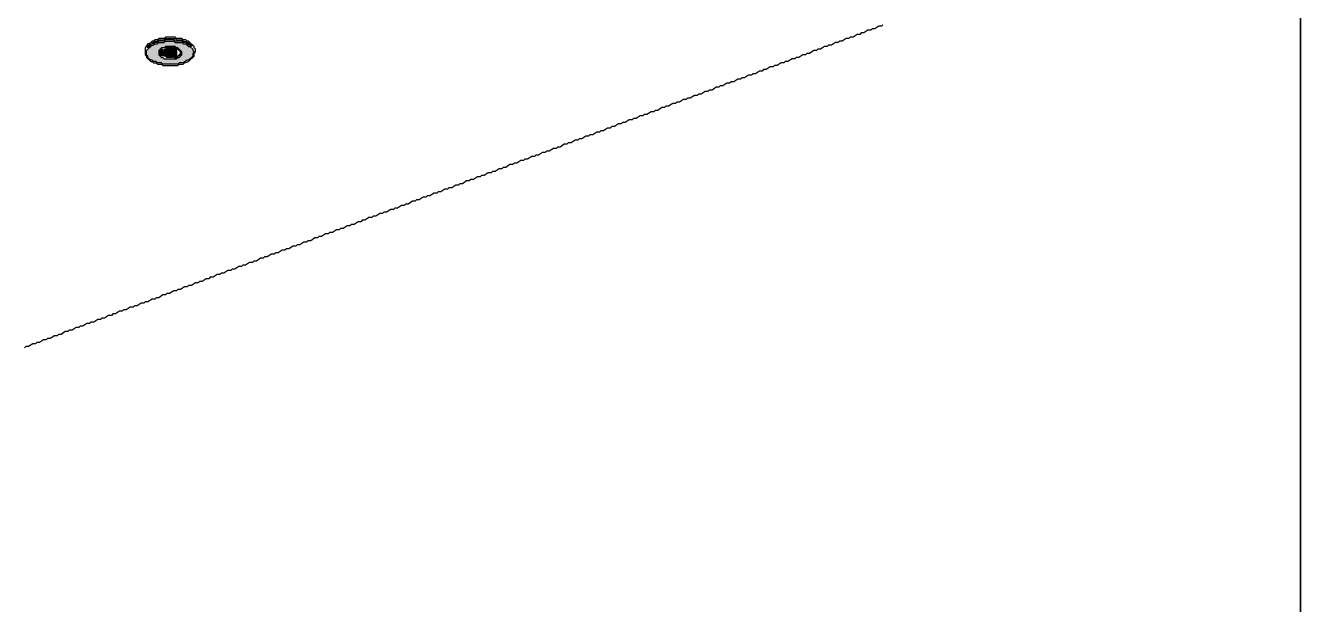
# Model space of a CAD drawing. Header units: millimetres. Extents: x 5 to 252589, y 5 to 415.
# Drawn here: x 12510.6 to 12589, y 283.8 to 319.3 of the extents above; entities that cross this region are included whole.
import ezdxf

# ---------------------------------------------------------------- set-up
doc = ezdxf.new("R2010")
doc.units = ezdxf.units.MM
for name, color, linetype, lineweight in [('FRAME', 7, 'Continuous', 35), ('HATCH', 8, 'Continuous', 9), ('OUTLINE', 7, 'Continuous', 25)]:
    doc.layers.add(name, color=color, linetype=linetype, lineweight=lineweight)

msp = doc.modelspace()

# ---------------------------------------------------------------- hatches: boundary and pattern name
at = {"layer": 'HATCH', "true_color": 0xceb089}
h = msp.add_hatch(color=43, dxfattribs=at)
h.paths.add_polyline_path([(12518.08333, 317.5), (12518.08333, 317.75), (12518.41667, 318.08333), (12518.5, 318.08333), (12518.58333, 318.16667), (12518.75, 318.16667), (12518.83333, 318.25), (12519.16667, 318.25), (12519.25, 318.33333), (12519.75, 318.33333), (12519.83333, 318.25), (12520.25, 318.25), (12520.33333, 318.16667), (12520.5, 318.16667), (12520.66667, 318), (12520.75, 318), (12520.91667, 317.83333), (12520.91667, 317.75), (12521, 317.66667), (12520.91667, 317.58333), (12520.91667, 317.41667), (12520.66667, 317.16667), (12520.58333, 317.16667), (12520.33333, 317), (12520.08333, 317), (12520, 316.91667), (12519.08333, 316.91667), (12519, 317), (12518.75, 317), (12518.66667, 317.08333), (12518.5, 317.08333), (12518.41667, 317.16667), (12518.33333, 317.16667), (12518.16667, 317.33333), (12518.16667, 317.41667)])
h.paths.add_polyline_path([(12518.83333, 317.5), (12519, 317.33333), (12519.08333, 317.33333), (12519.16667, 317.25), (12519.91667, 317.25), (12520, 317.33333), (12520.08333, 317.33333), (12520.25, 317.5), (12520.25, 317.66667), (12520, 317.91667), (12519.91667, 317.91667), (12519.83333, 318), (12519.25, 318), (12519.16667, 317.91667), (12519, 317.91667), (12518.83333, 317.75)], flags=0)
at = {"layer": 'HATCH', "true_color": 0xb99e7b}
for points in [[(12518.16667, 317.91667), (12518.16667, 318.08333), (12518.25, 318.08333), (12518.33333, 318.16667), (12518.33333, 318.08333)], [(12520.83333, 318), (12520.75, 318.08333), (12520.66667, 318.08333), (12520.5, 318.25), (12520.5, 318.33333), (12520.58333, 318.25), (12520.66667, 318.25), (12520.83333, 318.08333)]]:
    msp.add_hatch(color=33, dxfattribs=at).paths.add_polyline_path(points)
at = {"layer": 'HATCH', "true_color": 0xbfa37e}
msp.add_hatch(color=33, dxfattribs=at).paths.add_polyline_path([(12518.41667, 318.16667), (12518.41667, 318.25), (12518.5, 318.25), (12518.58333, 318.33333), (12518.75, 318.33333), (12518.83333, 318.41667), (12519.16667, 318.41667), (12519.25, 318.5), (12519.83333, 318.5), (12519.91667, 318.41667), (12520.25, 318.41667), (12520.33333, 318.33333), (12520.41667, 318.33333), (12520.41667, 318.25), (12520.33333, 318.25), (12520.25, 318.33333), (12519.83333, 318.33333), (12519.75, 318.41667), (12519.25, 318.41667), (12519.16667, 318.33333), (12518.83333, 318.33333), (12518.75, 318.25), (12518.58333, 318.25), (12518.5, 318.16667)])
at = {"layer": 'HATCH', "true_color": 0xb9bfc3}
for points in [[(12519, 317.41667), (12518.91667, 317.5), (12518.91667, 317.75), (12519, 317.83333), (12519.08333, 317.83333), (12518.91667, 317.66667), (12518.91667, 317.5)], [(12520.16667, 317.5), (12519.91667, 317.33333), (12519.75, 317.33333), (12519.91667, 317.33333), (12520.16667, 317.58333), (12520.16667, 317.66667), (12520, 317.83333), (12519.91667, 317.83333), (12519.83333, 317.91667), (12519.25, 317.91667), (12519.83333, 317.91667), (12519.91667, 317.83333), (12520, 317.83333), (12520.16667, 317.66667)]]:
    msp.add_hatch(color=9, dxfattribs=at).paths.add_polyline_path(points)
at = {"layer": 'HATCH', "true_color": 0xa6abaf}
msp.add_hatch(color=253, dxfattribs=at).paths.add_polyline_path([(12519.08333, 317.41667), (12519, 317.5), (12519, 317.66667), (12519.08333, 317.75)])
at = {"layer": 'HATCH', "true_color": 0xabb0b4}
msp.add_hatch(color=253, dxfattribs=at).paths.add_polyline_path([(12519.16667, 317.41667), (12519.16667, 317.83333), (12519.83333, 317.83333), (12519.91667, 317.75), (12519.91667, 317.41667), (12519.75, 317.41667), (12519.66667, 317.33333), (12519.33333, 317.33333), (12519.25, 317.41667)])

# ---------------------------------------------------------------- linework, layer by layer
at = {"layer": 'FRAME'}
msp.add_lwpolyline([(12005, 5), (12589, 5), (12589, 415), (12005, 415)], close=True, dxfattribs=at)
at = {"layer": 'OUTLINE', "color": 139, "true_color": 0x42544a}
msp.add_lwpolyline([(12563.33333, 319.33333), (12563.25, 319.25), (12563.08333, 319.25), (12562.83333, 319.08333), (12562.66667, 319.08333), (12562.58333, 319), (12562.41667, 319), (12562.16667, 318.83333), (12562, 318.83333), (12561.91667, 318.75), (12561.75, 318.75), (12561.5, 318.58333), (12561.33333, 318.58333), (12561.25, 318.5), (12561.08333, 318.5), (12560.83333, 318.33333), (12560.66667, 318.33333), (12560.58333, 318.25), (12560.41667, 318.25), (12560.16667, 318.08333), (12560, 318.08333), (12559.91667, 318), (12559.75, 318), (12559.5, 317.83333), (12559.33333, 317.83333), (12559.25, 317.75), (12559.08333, 317.75), (12558.83333, 317.58333), (12558.66667, 317.58333), (12558.58333, 317.5), (12558.41667, 317.5), (12558.16667, 317.33333), (12558, 317.33333), (12557.91667, 317.25), (12557.75, 317.25), (12557.5, 317.08333), (12557.33333, 317.08333), (12557.25, 317), (12557.08333, 317), (12556.83333, 316.83333), (12556.66667, 316.83333), (12556.58333, 316.75), (12556.41667, 316.75), (12556.16667, 316.58333), (12556, 316.58333), (12555.91667, 316.5), (12555.75, 316.5), (12555.5, 316.33333), (12555.33333, 316.33333), (12555.25, 316.25), (12555.08333, 316.25), (12554.83333, 316.08333), (12554.66667, 316.08333), (12554.58333, 316), (12554.41667, 316), (12554.16667, 315.83333), (12554, 315.83333), (12553.91667, 315.75), (12553.75, 315.75), (12553.5, 315.58333), (12553.33333, 315.58333), (12553.25, 315.5), (12553.08333, 315.5), (12552.83333, 315.33333), (12552.66667, 315.33333), (12552.58333, 315.25), (12552.41667, 315.25), (12552.16667, 315.08333), (12552, 315.08333), (12551.91667, 315), (12551.75, 315), (12551.5, 314.83333), (12551.33333, 314.83333), (12551.25, 314.75), (12551.08333, 314.75), (12550.83333, 314.58333), (12550.66667, 314.58333), (12550.58333, 314.5), (12550.41667, 314.5), (12550.16667, 314.33333), (12550, 314.33333), (12549.91667, 314.25), (12549.75, 314.25), (12549.5, 314.08333), (12549.33333, 314.08333), (12549.25, 314), (12549.08333, 314), (12548.83333, 313.83333), (12548.66667, 313.83333), (12548.58333, 313.75), (12548.41667, 313.75), (12548.16667, 313.58333), (12548, 313.58333), (12547.91667, 313.5), (12547.75, 313.5), (12547.5, 313.33333), (12547.33333, 313.33333), (12547.25, 313.25), (12547.08333, 313.25), (12546.83333, 313.08333), (12546.66667, 313.08333), (12546.58333, 313), (12546.41667, 313), (12546.16667, 312.83333), (12546, 312.83333), (12545.91667, 312.75), (12545.75, 312.75), (12545.5, 312.58333), (12545.33333, 312.58333), (12545.25, 312.5), (12545.08333, 312.5), (12544.83333, 312.33333), (12544.66667, 312.33333), (12544.58333, 312.25), (12544.41667, 312.25), (12544.16667, 312.08333), (12544, 312.08333), (12543.91667, 312), (12543.75, 312), (12543.5, 311.83333), (12543.33333, 311.83333), (12543.25, 311.75), (12543.08333, 311.75), (12542.83333, 311.58333), (12542.66667, 311.58333), (12542.58333, 311.5), (12542.41667, 311.5), (12542.16667, 311.33333), (12542, 311.33333), (12541.91667, 311.25), (12541.75, 311.25), (12541.5, 311.08333), (12541.33333, 311.08333), (12541.25, 311), (12541.08333, 311), (12540.83333, 310.83333), (12540.66667, 310.83333), (12540.58333, 310.75), (12540.41667, 310.75), (12540.16667, 310.58333), (12540, 310.58333), (12539.91667, 310.5), (12539.75, 310.5), (12539.5, 310.33333), (12539.33333, 310.33333), (12539.25, 310.25), (12539.08333, 310.25), (12538.83333, 310.08333), (12538.66667, 310.08333), (12538.58333, 310), (12538.41667, 310), (12538.16667, 309.83333), (12538, 309.83333), (12537.91667, 309.75), (12537.75, 309.75), (12537.5, 309.58333), (12537.33333, 309.58333), (12537.25, 309.5), (12537.08333, 309.5), (12536.83333, 309.33333), (12536.66667, 309.33333), (12536.58333, 309.25), (12536.41667, 309.25), (12536.16667, 309.08333), (12536, 309.08333), (12535.91667, 309), (12535.75, 309), (12535.5, 308.83333), (12535.33333, 308.83333), (12535.25, 308.75), (12535.08333, 308.75), (12534.83333, 308.58333), (12534.66667, 308.58333), (12534.58333, 308.5), (12534.41667, 308.5), (12534.16667, 308.33333), (12534, 308.33333), (12533.91667, 308.25), (12533.75, 308.25), (12533.5, 308.08333), (12533.33333, 308.08333), (12533.25, 308), (12533.08333, 308), (12532.83333, 307.83333), (12532.66667, 307.83333), (12532.58333, 307.75), (12532.41667, 307.75), (12532.16667, 307.58333), (12532, 307.58333), (12531.91667, 307.5), (12531.75, 307.5), (12531.5, 307.33333), (12531.33333, 307.33333), (12531.25, 307.25), (12531.08333, 307.25), (12530.83333, 307.08333), (12530.66667, 307.08333), (12530.58333, 307), (12530.41667, 307), (12530.16667, 306.83333), (12530, 306.83333), (12529.91667, 306.75), (12529.75, 306.75), (12529.5, 306.58333), (12529.33333, 306.58333), (12529.25, 306.5), (12529.08333, 306.5), (12528.83333, 306.33333), (12528.66667, 306.33333), (12528.58333, 306.25), (12528.41667, 306.25), (12528.16667, 306.08333), (12528, 306.08333), (12527.91667, 306), (12527.75, 306), (12527.5, 305.83333), (12527.33333, 305.83333), (12527.25, 305.75), (12527.08333, 305.75), (12526.83333, 305.58333), (12526.66667, 305.58333), (12526.58333, 305.5), (12526.41667, 305.5), (12526.16667, 305.33333), (12526, 305.33333), (12525.91667, 305.25), (12525.75, 305.25), (12525.5, 305.08333), (12525.33333, 305.08333), (12525.25, 305), (12525.08333, 305), (12524.83333, 304.83333), (12524.66667, 304.83333), (12524.58333, 304.75), (12524.41667, 304.75), (12524.16667, 304.58333), (12524, 304.58333), (12523.91667, 304.5), (12523.75, 304.5), (12523.5, 304.33333), (12523.33333, 304.33333), (12523.25, 304.25), (12523.08333, 304.25), (12522.83333, 304.08333), (12522.66667, 304.08333), (12522.58333, 304), (12522.41667, 304), (12522.16667, 303.83333), (12522, 303.83333), (12521.91667, 303.75), (12521.75, 303.75), (12521.5, 303.58333), (12521.33333, 303.58333), (12521.25, 303.5), (12521.08333, 303.5), (12520.83333, 303.33333), (12520.66667, 303.33333), (12520.58333, 303.25), (12520.41667, 303.25), (12520.16667, 303.08333), (12520, 303.08333), (12519.91667, 303), (12519.75, 303), (12519.5, 302.83333), (12519.33333, 302.83333), (12519.25, 302.75), (12519.08333, 302.75), (12518.83333, 302.58333), (12518.66667, 302.58333), (12518.58333, 302.5), (12518.41667, 302.5), (12518.16667, 302.33333), (12518, 302.33333), (12517.91667, 302.25), (12517.75, 302.25), (12517.5, 302.08333), (12517.33333, 302.08333), (12517.25, 302), (12517.08333, 302), (12516.83333, 301.83333), (12516.66667, 301.83333), (12516.58333, 301.75), (12516.41667, 301.75), (12516.16667, 301.58333), (12516, 301.58333), (12515.91667, 301.5), (12515.75, 301.5), (12515.5, 301.33333), (12515.33333, 301.33333), (12515.25, 301.25), (12515.08333, 301.25), (12514.83333, 301.08333), (12514.66667, 301.08333), (12514.58333, 301), (12514.41667, 301), (12514.16667, 300.83333), (12514, 300.83333), (12513.91667, 300.75), (12513.75, 300.75), (12513.5, 300.58333), (12513.33333, 300.58333), (12513.25, 300.5), (12513.08333, 300.5), (12512.83333, 300.33333), (12512.66667, 300.33333), (12512.58333, 300.25), (12512.41667, 300.25), (12512.16667, 300.08333), (12512, 300.08333), (12511.91667, 300), (12511.75, 300), (12511.5, 299.83333), (12511.33333, 299.83333), (12511.25, 299.75), (12511.08333, 299.75), (12510.83333, 299.58333), (12510.66667, 299.58333), (12510.58333, 299.5)], dxfattribs=at)
for points in [[(12518, 317.5), (12518.08333, 317.41667), (12518.08333, 317.33333), (12518.33333, 317.08333), (12518.41667, 317.08333), (12518.5, 317), (12518.66667, 317), (12518.75, 316.91667), (12519, 316.91667), (12519.08333, 316.83333), (12520, 316.83333), (12520.08333, 316.91667), (12520.33333, 316.91667), (12520.41667, 317), (12520.66667, 317.08333), (12521, 317.41667), (12521, 317.58333), (12521.08333, 317.66667), (12521.08333, 317.83333), (12521, 317.91667), (12521, 318), (12520.66667, 318.33333), (12520.58333, 318.33333), (12520.5, 318.41667), (12520.33333, 318.41667), (12520.25, 318.5), (12519.91667, 318.5), (12519.83333, 318.58333), (12519.25, 318.58333), (12519.16667, 318.5), (12518.83333, 318.5), (12518.75, 318.41667), (12518.58333, 318.41667), (12518.5, 318.33333), (12518.41667, 318.33333), (12518.25, 318.16667), (12518.16667, 318.16667), (12518, 317.91667)], [(12518.08333, 317.5), (12518.08333, 317.75), (12518.41667, 318.08333), (12518.5, 318.08333), (12518.58333, 318.16667), (12518.75, 318.16667), (12518.83333, 318.25), (12519.16667, 318.25), (12519.25, 318.33333), (12519.75, 318.33333), (12519.83333, 318.25), (12520.25, 318.25), (12520.33333, 318.16667), (12520.5, 318.16667), (12520.66667, 318), (12520.75, 318), (12520.91667, 317.83333), (12520.91667, 317.75), (12521, 317.66667), (12520.91667, 317.58333), (12520.91667, 317.41667), (12520.66667, 317.16667), (12520.58333, 317.16667), (12520.33333, 317), (12520.08333, 317), (12520, 316.91667), (12519.08333, 316.91667), (12519, 317), (12518.75, 317), (12518.66667, 317.08333), (12518.5, 317.08333), (12518.41667, 317.16667), (12518.33333, 317.16667), (12518.16667, 317.33333), (12518.16667, 317.41667)], [(12518.16667, 317.91667), (12518.16667, 318.08333), (12518.25, 318.08333), (12518.33333, 318.16667), (12518.33333, 318.08333)], [(12518.41667, 318.16667), (12518.41667, 318.25), (12518.5, 318.25), (12518.58333, 318.33333), (12518.75, 318.33333), (12518.83333, 318.41667), (12519.16667, 318.41667), (12519.25, 318.5), (12519.83333, 318.5), (12519.91667, 318.41667), (12520.25, 318.41667), (12520.33333, 318.33333), (12520.41667, 318.33333), (12520.41667, 318.25), (12520.33333, 318.25), (12520.25, 318.33333), (12519.83333, 318.33333), (12519.75, 318.41667), (12519.25, 318.41667), (12519.16667, 318.33333), (12518.83333, 318.33333), (12518.75, 318.25), (12518.58333, 318.25), (12518.5, 318.16667)], [(12520.83333, 318), (12520.75, 318.08333), (12520.66667, 318.08333), (12520.5, 318.25), (12520.5, 318.33333), (12520.58333, 318.25), (12520.66667, 318.25), (12520.83333, 318.08333)], [(12518.83333, 317.5), (12519, 317.33333), (12519.08333, 317.33333), (12519.16667, 317.25), (12519.91667, 317.25), (12520, 317.33333), (12520.08333, 317.33333), (12520.25, 317.5), (12520.25, 317.66667), (12520, 317.91667), (12519.91667, 317.91667), (12519.83333, 318), (12519.25, 318), (12519.16667, 317.91667), (12519, 317.91667), (12518.83333, 317.75)], [(12519, 317.41667), (12518.91667, 317.5), (12518.91667, 317.75), (12519, 317.83333), (12519.08333, 317.83333), (12518.91667, 317.66667), (12518.91667, 317.5)], [(12519.08333, 317.41667), (12519, 317.5), (12519, 317.66667), (12519.08333, 317.75)], [(12519.16667, 317.41667), (12519.16667, 317.83333), (12519.83333, 317.83333), (12519.91667, 317.75), (12519.91667, 317.41667), (12519.75, 317.41667), (12519.66667, 317.33333), (12519.33333, 317.33333), (12519.25, 317.41667)], [(12520.16667, 317.5), (12519.91667, 317.33333), (12519.75, 317.33333), (12519.91667, 317.33333), (12520.16667, 317.58333), (12520.16667, 317.66667), (12520, 317.83333), (12519.91667, 317.83333), (12519.83333, 317.91667), (12519.25, 317.91667), (12519.83333, 317.91667), (12519.91667, 317.83333), (12520, 317.83333), (12520.16667, 317.66667)]]:
    msp.add_lwpolyline(points, close=True, dxfattribs=at)

doc.saveas('drawing.dxf')
